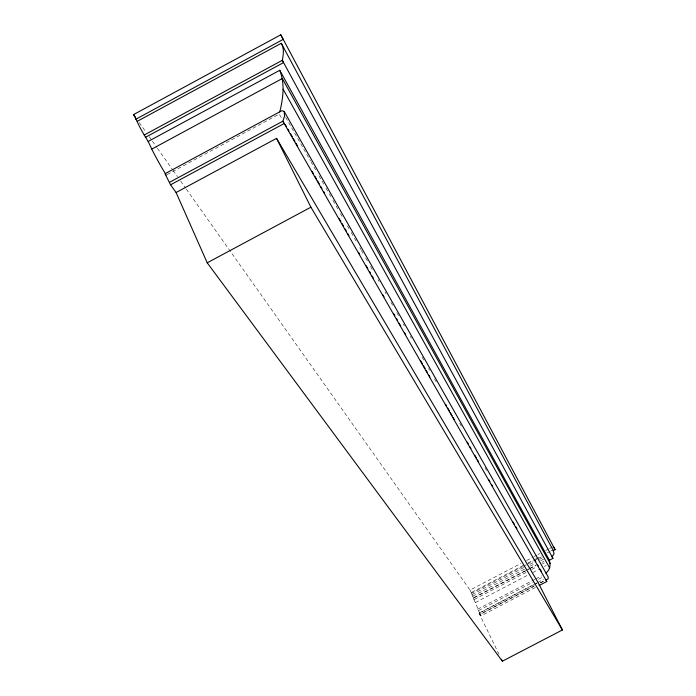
<?xml version="1.0" encoding="UTF-8"?>
<svg xmlns="http://www.w3.org/2000/svg" width="696" height="696" viewBox="0 0 696 696"><rect width="100%" height="100%" fill="white"/><g stroke="black" fill="none" stroke-linecap="round" stroke-linejoin="round"><path stroke-width="0.52" stroke-dasharray="3.48 2.61" d="M167.188 174.539L279.27 114.066L281.976 118.772M186.302 189.086L470.009 590.077L520.808 563.525M526.559 560.515L533.275 557.009M534.232 556.513L537.103 555.008M538.069 554.503L539.983 553.503M545.734 550.501L548.605 548.996M549.57 548.492L552.441 546.986M526.037 572.425L474.167 599.517L471.122 592.67L523.114 565.5M527.933 562.977L534.676 559.462M535.633 558.958L541.41 555.939M547.187 552.92L550.075 551.406M551.041 550.901L552.963 549.901M471.122 592.67L471.583 593.323L522.452 566.744M523.409 566.24L526.289 564.734M527.255 564.23L533.014 561.22M533.971 560.724L536.851 559.219M537.808 558.714L541.645 556.713M472.053 594.575L524.062 567.397M529.839 564.378L534.659 561.863M539.47 559.349L542.358 557.835M472.775 596.168L524.436 569.18M530.169 566.179L534.954 563.682M540.696 560.68L543.567 559.184M473.367 597.881L525.21 570.807M526.167 570.302L529.047 568.797M530.013 568.293L535.772 565.283M533.788 586.415L480.344 614.307L477.691 609.2A19.81 1.218 62.5 0 0 475.29 602.571L473.237 598.221L528.612 569.293M529.569 568.789L536.251 565.3M541.975 562.307L543.889 561.315M531.805 569.415L536.607 566.909M542.367 563.899L544.289 562.89M475.29 602.571L528.055 575.009M532.849 572.512L538.608 569.502M544.368 566.492L546.282 565.491M477.691 609.2L534.798 579.385M535.755 578.889L541.462 575.905M478.535 610.583L532.858 582.23M538.573 579.246L543.341 576.767M479.666 612.758L536.79 582.952M537.747 582.456L543.454 579.472M499.032 654.353L479.083 613.298L537.103 583.022M535.337 587.502L480.936 615.882L480.127 614.203L534.485 585.841M540.209 582.856L544.977 580.368M540.47 582.926L543.332 581.438M479.083 613.298L480.936 615.882M473.237 598.221L474.167 599.517M139.226 122.548L146.134 132.31M149.266 136.747L151.78 140.296M152.407 141.184L156.8 147.395M157.426 148.283L172.495 169.572M173.121 170.459L177.515 176.671M180.656 181.108L185.675 188.198M285.673 117.276L310.381 160.715M310.921 161.655L316.828 172.042M318.977 175.818L323.805 184.318M325.954 188.094L328.642 192.818M329.182 193.766L330.791 196.594M332.94 200.37L335.629 205.094M336.168 206.042L337.777 208.87M340.466 213.594L342.075 216.43M347.443 225.869L349.053 228.706M351.202 232.481L353.89 237.205M354.429 238.145L356.039 240.981M359.797 247.593L360.876 249.481M361.415 250.421L363.025 253.257M365.713 257.981L367.323 260.809M370.542 266.472L373.23 271.196M378.067 279.696L379.137 281.584M385.045 291.972L386.123 293.86M390.961 302.36L392.57 305.196M396.868 312.748L398.477 315.584M403.315 324.084L404.385 325.972M410.292 336.359L411.371 338.247M422.115 357.135L423.725 359.962M428.562 368.462L429.632 370.35M434.469 378.85L436.618 382.626M459.717 423.238L461.326 426.065M484.964 467.616L486.574 470.452M470.009 590.077L471.583 593.323"/><path stroke-width="1.04" d="M553.163 550.693L555.086 549.683L280.775 34.8L133.58 114.57L137.129 121.382A14.268 1.444 60.7 0 0 144.229 135.015L148.17 141.462L279.766 70.287C285.073 83.59 283.124 98.423 279.74 111.96M545.768 573.095C550.423 570.059 551.067 563.516 548.665 558.818L279.766 70.287M135.668 119.321L283.194 39.394L280.775 34.8M137.129 121.382L281.297 43.291L552.963 549.901L554.086 553.685L552.093 556.757L552.937 558.375L549.092 560.384M144.229 135.015L282.332 60.282C283.368 54.723 284.394 48.398 281.297 43.291M145.281 137.416L283.542 62.605L282.332 60.282L552.937 558.375M166.24 175.053A34.574 3.489 60.8 0 1 151.772 149.101L282.332 78.517L550.118 563.49M169.467 182.352L282.872 121.191L284.594 115.954L284.185 111.464L281.906 110.664L165.03 173.739L170.546 184.797L176.088 192.505L207.217 262.81L502.364 661.2L562.42 629.958L538.052 582.526L276.564 138.356L176.088 192.505M170.546 184.797L284.081 123.575L282.872 121.191L546.786 581.525L539.148 585.51M207.217 262.81L310.894 207.199L562.42 629.958M133.58 114.57L135.459 117.233M285.212 124.427L286.291 126.315M287.918 129.143L288.997 131.022M290.615 133.85L292.233 136.677M293.312 138.565L294.939 141.392M296.017 143.28L297.636 146.108M312.217 171.547L313.296 173.434M314.914 176.262L316.541 179.089M317.62 180.977L319.238 183.805M320.856 186.632L321.935 188.512M323.562 191.339L324.64 193.227M339.222 218.674L340.84 221.502M341.919 223.381L343.537 226.209M345.164 229.036L346.243 230.924M347.861 233.752L348.94 235.64M358.666 252.596L359.745 254.484M366.226 265.794L367.845 268.621M369.463 271.449L370.542 273.337M372.16 276.164L373.247 278.043M382.965 295.008L384.044 296.896M393.771 313.861L394.85 315.74M396.468 318.568L397.546 320.456M399.165 323.283L400.792 326.111M404.567 332.705L405.646 334.593M420.767 360.98L422.394 363.808M423.473 365.696L425.091 368.523M426.17 370.402L427.248 372.29M428.875 375.118L429.954 376.997M445.614 404.332L446.693 406.22M447.772 408.1L449.39 410.927M450.477 412.815L452.095 415.642M453.174 417.522L454.253 419.41M467.216 442.03L468.295 443.918M469.913 446.745L470.992 448.624M474.776 455.219L476.395 458.046M477.473 459.934L478.561 461.822M488.818 479.727L489.897 481.615M491.515 484.442L492.603 486.321M513.117 522.139L514.205 524.018M515.823 526.846L516.902 528.734M534.728 559.836L535.807 561.716M537.425 564.543L538.504 566.431M540.122 569.258L541.201 571.146M284.185 111.464L548.222 576.984L548.109 578.942L545.925 579.864L546.786 581.525M283.133 89.218L549.683 567.971M553.398 546.49L555.086 549.683M276.564 138.356L310.894 207.199M501.407 659.242L502.364 661.2M148.17 141.462L151.772 149.101"/></g></svg>
